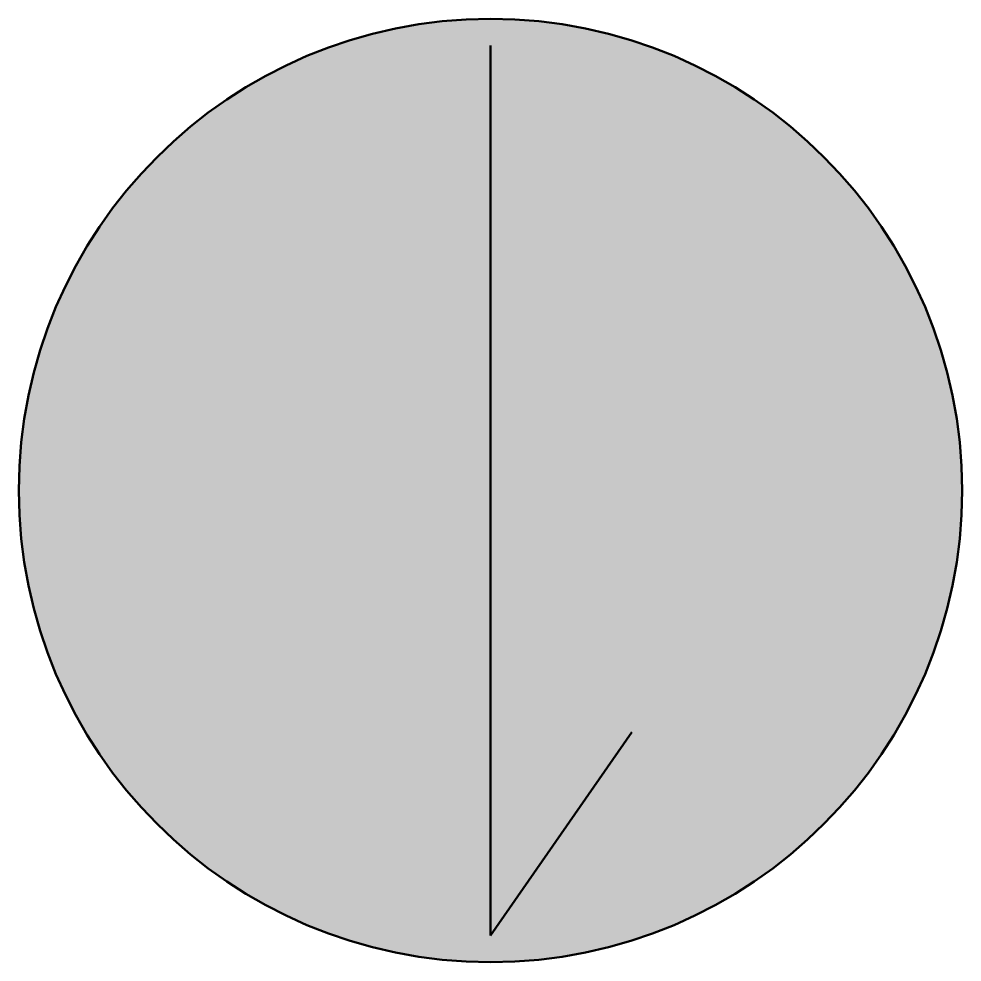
# Model space of a CAD drawing. Extents: x -1 to 1, y -1 to 1.
import ezdxf

# ---------------------------------------------------------------- set-up
doc = ezdxf.new("R2010")
doc.units = 0

msp = doc.modelspace()

# ---------------------------------------------------------------- hatches: boundary and pattern name
at = {"linetype": 'Continuous'}
msp.add_hatch(color=255, dxfattribs=at).paths.add_polyline_path([(-1, 0, 1), (1, 0, 1)])

# ---------------------------------------------------------------- linework, layer by layer
at = {"linetype": 'Continuous', "lineweight": 50}
for p, q in [((0, 0.9437), (0, -0.9437)), ((0, -0.9437), (0.3, -0.5126))]:
    msp.add_line(p, q, dxfattribs=at)
msp.add_circle((0, 0), 1, dxfattribs=at)

doc.saveas('drawing.dxf')
